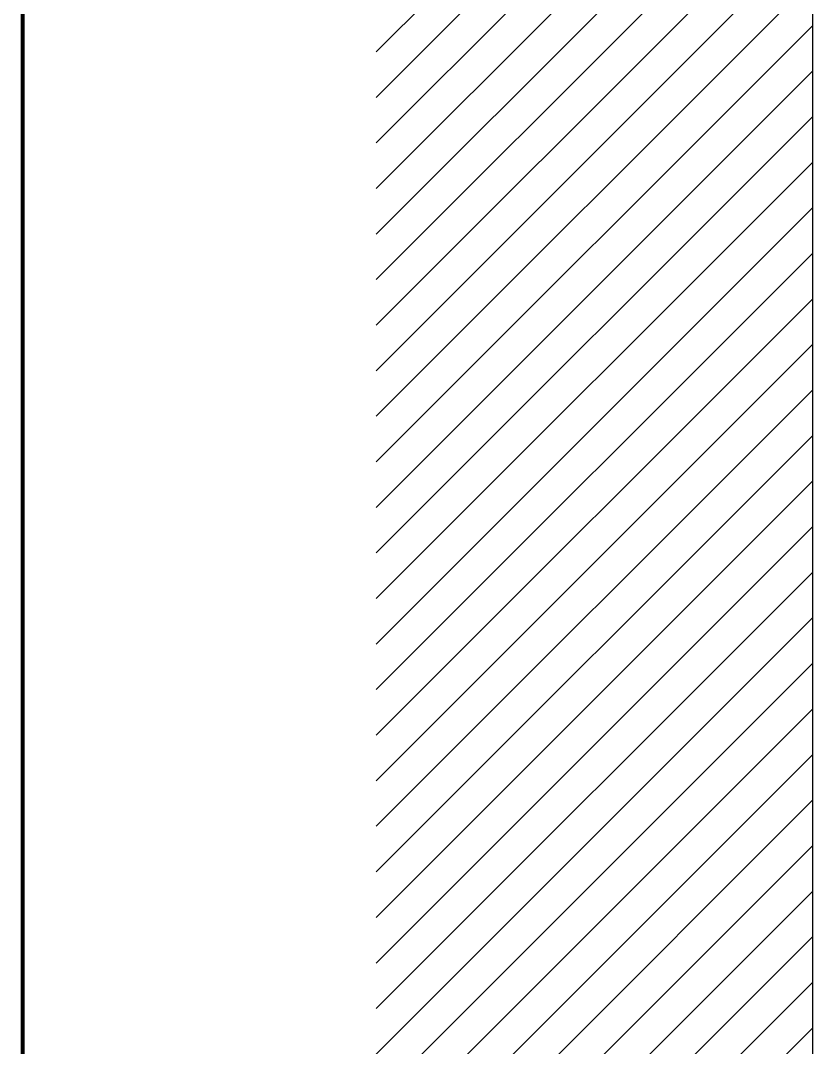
# Model space of a CAD drawing. Header units: millimetres. Extents: x -579 to 213, y -67 to 509.
# Drawn here: x -569.26 to -549.9, y 268.29 to 293.39 of the extents above; entities that cross this region are included whole.
import ezdxf

# ---------------------------------------------------------------- set-up
doc = ezdxf.new("R2010")
doc.units = ezdxf.units.MM
doc.header["$LTSCALE"] = 0.1
for name, color, linetype in [('D-03', 3, 'Continuous'), ('D-CUADRO', 252, 'Continuous'), ('D-GRIS', 252, 'Continuous')]:
    doc.layers.add(name, color=color, linetype=linetype)

# ---------------------------------------------------------------- blocks, each defined once
blk = doc.blocks.new('CORTE CONG')
at = {"layer": 'D-03'}
blk.add_line((106.93, -292.31), (106.93, -517.99), dxfattribs=at)
at = {"layer": 'D-GRIS'}
for p, q in [((47.71, -367.15), (106.93, -307.93)), ((47.71, -373.34), (106.93, -314.11)), ((47.71, -379.52), (106.93, -320.3)), ((47.71, -385.71), (106.93, -326.49)), ((47.71, -391.9), (106.93, -332.67)), ((47.71, -398.09), (106.93, -338.86)), ((47.71, -404.27), (106.93, -345.05)), ((47.71, -410.46), (106.93, -351.24)), ((47.71, -416.65), (106.93, -357.42)), ((47.71, -422.83), (106.93, -363.61)), ((47.71, -429.02), (106.93, -369.8)), ((47.71, -435.21), (106.93, -375.98)), ((47.71, -441.4), (106.93, -382.17)), ((47.71, -447.58), (106.93, -388.36)), ((47.71, -453.77), (106.93, -394.55)), ((47.71, -459.96), (106.93, -400.73)), ((47.71, -466.14), (106.93, -406.92)), ((47.71, -472.33), (106.93, -413.11)), ((47.71, -478.52), (106.93, -419.29)), ((47.71, -484.71), (106.93, -425.48)), ((47.71, -490.89), (106.93, -431.67)), ((47.71, -497.08), (106.93, -437.86)), ((47.71, -503.27), (106.93, -444.04)), ((47.71, -509.45), (106.93, -450.23)), ((47.71, -515.64), (106.93, -456.42)), ((47.71, -521.83), (106.93, -462.6)), ((47.71, -528.02), (106.93, -468.79)), ((47.71, -534.2), (106.93, -474.98)), ((47.71, -540.39), (106.93, -481.17)), ((47.71, -546.58), (106.93, -487.35)), ((47.71, -552.77), (106.93, -493.54)), ((47.71, -558.95), (106.93, -499.73))]:
    blk.add_line(p, q, dxfattribs=at)

msp = doc.modelspace()

# ---------------------------------------------------------------- linework, layer by layer
at = {"layer": 'D-CUADRO', "const_width": 0.1}
msp.add_lwpolyline([(-569.21, 363.467), (-469.21, 363.467), (-469.21, 243.467), (-569.21, 243.467), (-569.21, 363.467)], dxfattribs=at)

# ---------------------------------------------------------------- block references
at = {"xscale": 0.1799999999998362, "yscale": 0.1799999999998362, "zscale": 0.1799999999998362}
msp.add_blockref('CORTE CONG', (-569.152, 358.713), dxfattribs=at)

doc.saveas('drawing.dxf')
